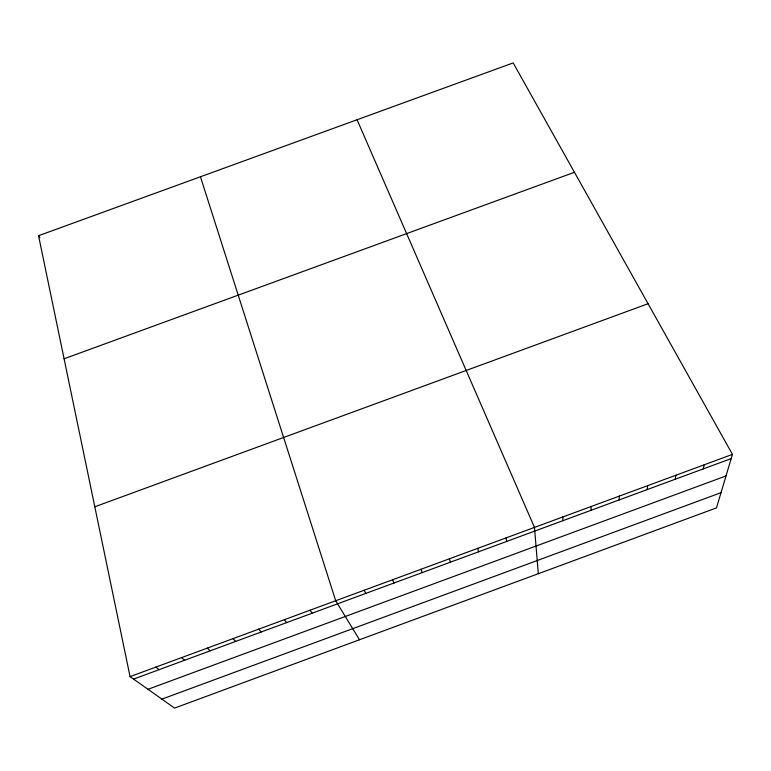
<?xml version="1.0" encoding="UTF-8"?>
<svg xmlns="http://www.w3.org/2000/svg" width="771" height="771" viewBox="0 0 771 771"><rect width="100%" height="100%" fill="white"/><g stroke="black" fill="none" stroke-linecap="round" stroke-linejoin="round"><path stroke-width="1.16" d="M590.981 510.325L591.126 506.518M619.055 499.965L619.421 496.081M647.12 489.614L647.707 485.643M675.155 479.263L675.974 475.215M703.181 468.922L704.222 464.797M732.45 454.379L716.471 507.896L174.554 708.086L130.058 676.62L38.55 235.714L513.187 62.914L732.45 454.379L130.058 676.62M133.556 679.097L731.197 458.591M147.984 689.303L726.012 475.938M161.9 699.133L721.01 492.669M94.804 506.788L648.064 303.716M64.089 358.785L574.453 172.29M155.809 667.117L159.105 669.671M181.551 657.624L184.635 660.246M207.274 648.132L210.165 650.83M232.987 638.648L235.675 641.414M258.69 629.165L261.167 632.008M284.374 619.691L286.648 622.611M38.55 235.714L39.88 237.593M310.048 610.218L312.12 613.215M359.488 639.776L335.703 600.754L200.45 176.771M364.153 590.258L365.801 593.41M392.584 579.773L394 583.001M357.069 119.756L534.486 527.422L538.303 573.711M420.995 569.287L422.19 572.602M449.397 558.811L450.36 562.204M477.769 548.335L478.521 551.814M506.133 537.879L506.663 541.435M562.811 516.965L562.888 520.685"/></g></svg>
